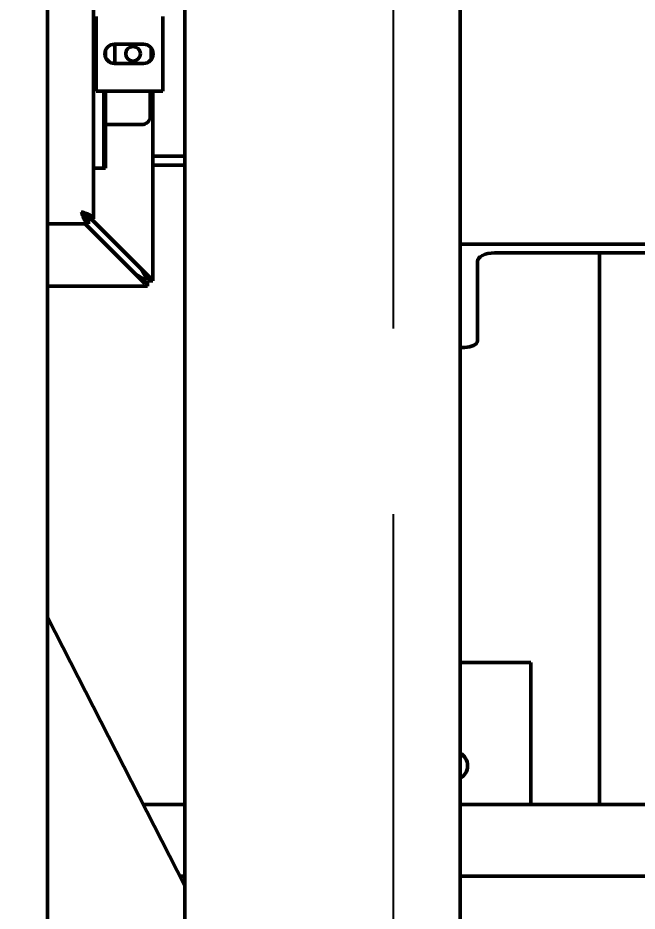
# Model space of a CAD drawing. Header units: inches. Extents: x 11 to 1621, y 11 to 1332.
# Drawn here: x 738.79 to 747.79, y 301.77 to 314.76 of the extents above; entities that cross this region are included whole.
import ezdxf

# ---------------------------------------------------------------- set-up
doc = ezdxf.new("R2010")
doc.units = ezdxf.units.IN
doc.header["$LTSCALE"] = 48
doc.header["$MEASUREMENT"] = 0
doc.linetypes.add('CHAIN', pattern=[0.7087, 0.4724, -0.0591, 0.1181, -0.0591])
for name, color, linetype, lineweight in [('Centerline (ANSI)', 7, 'Continuous', 25), ('Dimension (ANSI)', 7, 'Continuous', 25), ('Visible (ANSI)', 7, 'Continuous', 50)]:
    doc.layers.add(name, color=color, linetype=linetype, lineweight=lineweight)
doc.styles.add('Dimension Text', font='tahoma.ttf')
doc.dimstyles.new('ELC FT', dxfattribs={"dimscale": 48, "dimtxt": 0.12, "dimasz": 0.098425, "dimexe": 0.05, "dimexo": 0.1, "dimgap": 0.031496, "dimtad": 1, "dimdec": 5, "dimzin": 3, "dimdsep": 46, "dimlunit": 4, "dimtxsty": 'Dimension Text', "dimcen": 0.09, "dimdle": 0.5, "dimclrd": 5, "dimclre": 5, "dimclrt": 256, "dimadec": 1, "dimazin": 3, "dimtfac": 0.833333, "dimtofl": 0, "dimtmove": 0, "dimatfit": 3, "dimfxl": 0, "dimfrac": 2, "dimtolj": 1, "dimtzin": 0, "dimlwd": 25, "dimlwe": 25, "dimarcsym": 0})

# ---------------------------------------------------------------- blocks, each defined once
blk = doc.blocks.new('*D15')
at = {"layer": 'Defpoints', "color": 0, "linetype": 'Continuous', "transparency": 16777216}
for p in [(804.877, 319.63), (264.502, 280.771), (804.877, 187.693)]:
    blk.add_point(p, dxfattribs=at)
at = {"layer": 'Dimension (ANSI)', "color": 5, "linetype": 'Continuous', "lineweight": 25, "transparency": 16777216}
for p, q in [((804.877, 314.83), (804.877, 185.293)), ((264.502, 275.971), (264.502, 185.293)), ((269.227, 187.693), (800.153, 187.693))]:
    blk.add_line(p, q, dxfattribs=at)
at = {"layer": 'Dimension (ANSI)', "color": 5, "linetype": 'Continuous', "transparency": 16777216}
for points in [[(269.227, 188.48), (269.227, 186.905), (264.502, 187.693)], [(800.153, 188.48), (800.153, 186.905), (804.877, 187.693)]]:
    blk.add_solid(points, dxfattribs=at)
at = {"layer": 'Dimension (ANSI)', "linetype": 'Continuous', "lineweight": 25, "transparency": 16777216, "insert": (534.752, 192.841), "char_height": 5.76, "attachment_point": 5, "style": 'Dimension Text'}
blk.add_mtext('\\A1;45\'-0 3/8"', dxfattribs=at)
blk = doc.blocks.new('*D25')
at = {"layer": 'Defpoints', "color": 0, "linetype": 'Continuous', "transparency": 16777216}
for p in [(804.877, 319.63), (744.252, 285.943), (804.877, 225.928)]:
    blk.add_point(p, dxfattribs=at)
at = {"layer": 'Dimension (ANSI)', "color": 5, "linetype": 'Continuous', "lineweight": 25, "transparency": 16777216}
for p, q in [((804.877, 314.83), (804.877, 223.528)), ((744.252, 281.143), (744.252, 223.528)), ((748.977, 225.928), (800.153, 225.928))]:
    blk.add_line(p, q, dxfattribs=at)
at = {"layer": 'Dimension (ANSI)', "color": 5, "linetype": 'Continuous', "transparency": 16777216}
for points in [[(748.977, 226.715), (748.977, 225.141), (744.252, 225.928)], [(800.153, 226.715), (800.153, 225.141), (804.877, 225.928)]]:
    blk.add_solid(points, dxfattribs=at)
at = {"layer": 'Dimension (ANSI)', "linetype": 'Continuous', "lineweight": 25, "transparency": 16777216, "insert": (774.565, 231.076), "char_height": 5.76, "attachment_point": 5, "style": 'Dimension Text'}
blk.add_mtext('\\A1;5\'-0 5/8"', dxfattribs=at)

msp = doc.modelspace()

# ---------------------------------------------------------------- linework, layer by layer
at = {"layer": 'Centerline (ANSI)', "linetype": 'CHAIN', "ltscale": 0.952448}
msp.add_line((744.252429, 285.942735), (744.252429, 361.630235), dxfattribs=at)
at = {"layer": 'Visible (ANSI)'}
for p, q in [((739.222429, 294.451101), (739.222429, 370.33346)), ((741.222429, 291.951101), (741.222429, 359.951101)), ((745.222429, 311.520493), (745.222429, 359.951101)), ((739.894429, 311.83572), (739.894429, 329.873577)), ((739.932429, 314.779648), (739.932429, 314.634648)), ((740.902429, 314.634648), (740.902429, 314.779648)), ((739.932429, 313.834648), (739.932429, 314.634648)), ((740.902429, 314.634648), (740.902429, 313.834648)), ((740.068379, 314.180269), (740.068379, 314.289028)), ((740.618929, 314.375148), (740.197929, 314.375148)), ((740.202429, 314.094148), (740.202429, 314.375148)), ((740.732429, 314.317462), (740.732429, 314.151835)), ((740.757429, 314.211026), (740.757429, 314.258271)), ((740.197929, 314.094148), (740.618929, 314.094148)), ((739.932429, 313.834648), (739.932429, 313.689648)), ((740.902429, 313.689648), (740.902429, 313.834648)), ((740.902429, 313.689648), (739.932429, 313.689648)), ((740.04478, 312.56972), (740.04478, 313.689648)), ((740.068379, 312.56972), (740.068379, 313.689648)), ((740.717429, 313.689648), (740.717429, 313.324648)), ((740.757429, 310.934648), (740.757429, 313.689648)), ((740.597429, 313.204648), (740.068379, 313.204648)), ((740.757429, 312.744574), (741.222429, 312.744574)), ((740.757429, 312.615164), (741.222429, 312.615164)), ((739.894429, 312.56972), (739.94811, 312.56972)), ((739.94811, 312.56972), (740.04478, 312.56972)), ((740.068379, 312.56972), (740.04478, 312.56972)), ((739.818358, 311.759648), (739.818358, 311.828648)), ((739.894429, 311.83572), (739.825429, 311.83572)), ((739.856358, 311.83572), (740.578429, 311.113648)), ((739.818358, 311.759648), (739.222429, 311.759648)), ((740.498429, 311.033648), (739.772429, 311.759648)), ((745.222429, 311.520493), (745.222429, 311.464563)), ((745.222429, 311.464563), (748.222429, 311.464563)), ((745.222429, 311.464563), (745.222429, 311.445919)), ((745.222429, 291.951101), (745.222429, 311.445919)), ((745.722429, 311.339563), (748.034929, 311.339563)), ((747.247429, 303.316653), (747.247429, 311.339563)), ((745.472429, 311.214563), (745.472429, 310.058313)), ((740.639642, 310.94687), (740.498429, 311.033648)), ((740.639642, 310.892436), (740.498429, 311.033648)), ((740.665208, 310.972436), (740.578429, 311.113648)), ((740.719642, 310.972436), (740.578429, 311.113648)), ((740.665208, 310.94687), (740.639642, 310.94687)), ((740.639642, 310.892436), (740.639642, 310.94687)), ((740.665208, 310.972436), (740.665208, 310.94687)), ((740.719642, 310.972436), (740.665208, 310.972436)), ((740.719642, 310.934648), (740.677429, 310.934648)), ((740.677429, 310.892436), (740.677429, 310.934648)), ((740.719642, 310.972436), (740.719642, 310.934648)), ((740.719642, 310.934648), (740.757429, 310.934648)), ((739.222429, 310.854648), (740.677429, 310.854648)), ((740.677429, 310.892436), (740.639642, 310.892436)), ((740.677429, 310.892436), (740.677429, 310.854648)), ((745.222429, 309.964563), (745.284929, 309.964563)), ((739.222429, 306.03876), (741.222429, 302.135641)), ((745.222429, 305.380235), (746.247429, 305.380235)), ((746.247429, 305.380235), (746.247429, 303.316653)), ((740.617266, 303.316653), (741.222429, 303.316653)), ((745.222429, 303.316653), (750.377429, 303.316653)), ((741.151808, 302.273462), (741.222429, 302.273462)), ((745.222429, 302.273462), (766.252429, 302.273462))]:
    msp.add_line(p, q, dxfattribs=at)
msp.add_circle((740.467429, 314.234648), 0.1065, dxfattribs=at)
for centre, radius, start, end in [((740.197929, 314.234648), 0.1405, 90, 270), ((740.618929, 314.234648), 0.1405, 270, 90), ((740.597429, 313.324648), 0.12, 270, 0), ((745.122429, 303.880235), 0.2085, 298.6603454, 61.3396546)]:
    msp.add_arc(centre, radius, start, end, dxfattribs=at)
for centre, major_axis in [((745.722429, 311.214563), (-0.25, 0)), ((745.284929, 310.058313), (0.1875, 0))]:
    msp.add_ellipse(centre, major_axis=major_axis, ratio=0.5, start_param=4.71238898, end_param=6.283185307, dxfattribs=at)
for points, knots in [([(739.715429, 311.938648), (739.721874, 311.92783), (739.728284, 311.91707), (739.741173, 311.896365), (739.747583, 311.886532), (739.758319, 311.871546), (739.762601, 311.865963), (739.771185, 311.855773), (739.775467, 311.851191), (739.786203, 311.841177), (739.792613, 311.836526), (739.805503, 311.830245), (739.811913, 311.828648), (739.818358, 311.828648)], [-0.5116408186, -0.5116408186, -0.5116408186, -0.5116408186, -0.4156832853, -0.4156832853, -0.3197306505, -0.3197306505, -0.2558263704, -0.2558263704, -0.1919190988, -0.1919190988, -0.0959619981, -0.0959619981, 0, 0, 0, 0]), ([(739.715429, 311.938648), (739.719756, 311.926829), (739.724016, 311.915195), (739.728281, 311.903765), (739.732547, 311.892335), (739.736853, 311.881022), (739.741159, 311.870154), (739.745465, 311.859287), (739.749717, 311.848997), (739.753987, 311.839295), (739.758256, 311.829592), (739.76259, 311.820392), (739.766879, 311.812104), (739.771169, 311.803817), (739.775417, 311.796417), (739.779695, 311.789914), (739.783973, 311.783412), (739.788315, 311.777787), (739.792592, 311.773309), (739.79687, 311.768832), (739.801118, 311.765434), (739.805408, 311.763133), (739.809699, 311.760831), (739.814031, 311.759648), (739.818358, 311.759648)], [0, 0, 0, 0, 0.000945503951, 0.000945503951, 0.000945503951, 0.001891007901, 0.001891007901, 0.001891007901, 0.002836511852, 0.002836511852, 0.002836511852, 0.003782015803, 0.003782015803, 0.003782015803, 0.004727519754, 0.004727519754, 0.004727519754, 0.005673023704, 0.005673023704, 0.005673023704, 0.006618527655, 0.006618527655, 0.006618527655, 0.007564031606, 0.007564031606, 0.007564031606, 0.007564031606]), ([(739.825429, 311.83572), (739.825429, 311.842164), (739.823833, 311.848574), (739.817552, 311.861463), (739.812902, 311.867873), (739.802889, 311.878609), (739.798307, 311.882891), (739.788118, 311.891475), (739.782534, 311.895757), (739.767548, 311.906493), (739.757715, 311.912904), (739.737009, 311.925794), (739.726248, 311.932203), (739.715429, 311.938648)], [-0.5116408186, -0.5116408186, -0.5116408186, -0.5116408186, -0.4156832853, -0.4156832853, -0.3197306505, -0.3197306505, -0.2558263704, -0.2558263704, -0.1919190988, -0.1919190988, -0.0959619981, -0.0959619981, 0, 0, 0, 0]), ([(739.894429, 311.83572), (739.894429, 311.840046), (739.893268, 311.844306), (739.890997, 311.848572), (739.888726, 311.852837), (739.885307, 311.857143), (739.880806, 311.861449), (739.876305, 311.865755), (739.870799, 311.870007), (739.864325, 311.874277), (739.85785, 311.878547), (739.850313, 311.88288), (739.842029, 311.88717), (739.833745, 311.891459), (739.824735, 311.895707), (739.815024, 311.899985), (739.805313, 311.904263), (739.794808, 311.908605), (739.784015, 311.912883), (739.773221, 311.91716), (739.762067, 311.921408), (739.750575, 311.925699), (739.739082, 311.929989), (739.727249, 311.934322), (739.715429, 311.938648)], [0, 0, 0, 0, 0.000945503951, 0.000945503951, 0.000945503951, 0.001891007901, 0.001891007901, 0.001891007901, 0.002836511852, 0.002836511852, 0.002836511852, 0.003782015803, 0.003782015803, 0.003782015803, 0.004727519754, 0.004727519754, 0.004727519754, 0.005673023704, 0.005673023704, 0.005673023704, 0.006618527655, 0.006618527655, 0.006618527655, 0.007564031606, 0.007564031606, 0.007564031606, 0.007564031606])]:
    msp.add_open_spline(points, degree=3, knots=knots, dxfattribs=at)

# ---------------------------------------------------------------- dimensions: what is measured, and where the dimension line sits
at = {"layer": 'Dimension (ANSI)', "color": 5, "linetype": 'Continuous', "lineweight": 25, "true_color": 0x0000ff}
dim = msp.add_linear_dim(base=(804.877429, 187.692735), p1=(264.502429, 280.771104), p2=(804.877429, 319.630235), angle=180, dimstyle='ELC FT', override={"dimgap": 0.031496, "dimdec": 5, "dimlfac": 1, "dimtol": 0, "dimlim": 0, "dimtp": 0, "dimtm": 0, "dimtdec": 2, "dimatfit": 1}, dxfattribs=at)
dim.commit()
dim.dimension.update_dxf_attribs({"geometry": '*D15', "text_midpoint": (534.752429, 187.692735), "dimtype": 160})
dim = msp.add_linear_dim(base=(804.877429, 225.927966), p1=(744.252429, 285.942735), p2=(804.877429, 319.630235), dimstyle='ELC FT', override={"dimgap": 0.031496, "dimdec": 5, "dimlfac": 1, "dimtol": 0, "dimlim": 0, "dimtp": 0, "dimtm": 0, "dimtdec": 2, "dimatfit": 1}, dxfattribs=at)
dim.commit()
dim.dimension.update_dxf_attribs({"geometry": '*D25', "text_midpoint": (774.564929, 225.927966), "dimtype": 160})

doc.saveas('drawing.dxf')
